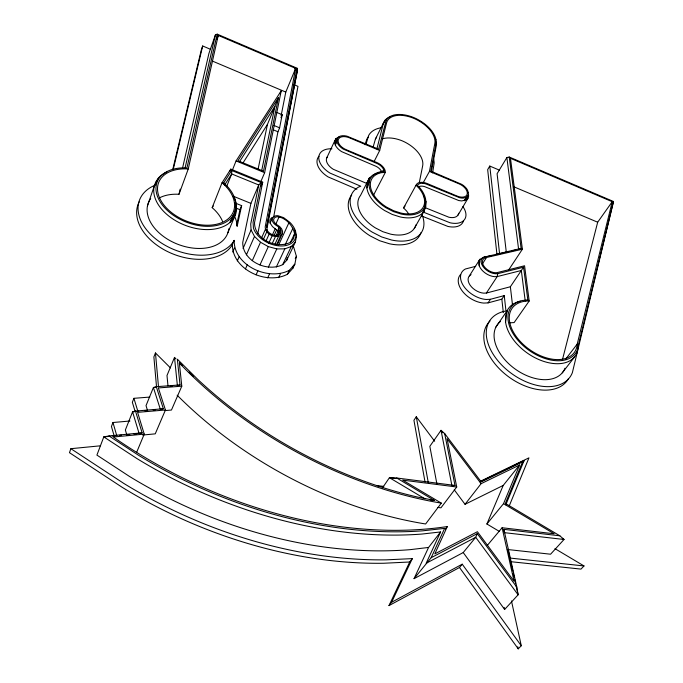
<?xml version="1.0" encoding="UTF-8"?>
<svg xmlns="http://www.w3.org/2000/svg" width="683" height="683" viewBox="0 0 683 683"><rect width="100%" height="100%" fill="white"/><g stroke="black" fill="none" stroke-linecap="round" stroke-linejoin="round"><path stroke-width="1.02" d="M506.265 251.89L497.087 173.721L506.871 157.56L509.219 157.022L613.496 201.502L578.492 344.71L577.246 352.411A41.006 25.467 35.3 0 1 539.1 359.659A41.006 25.467 35.3 0 1 505.557 321.966L505.557 315.939L507.162 310.663A41.006 25.467 35.3 0 1 520.344 301.271M381.43 171.459A8.316 4.943 27.4 0 0 376.239 166.404L341.662 151.652A13.097 7.684 26.3 0 1 335.336 145.061L337.547 137.616A13.097 7.684 26.3 0 1 339.067 137.061M337.897 137.616L337.547 137.616C334.713 138.914 333.996 142.423 335.336 145.061L337.897 137.616A11.756 6.881 26.4 0 1 346.879 136.13L378.655 149.227L386.074 120.592A28.063 15.811 28.1 0 1 414.205 117.741A28.063 15.82 28 0 1 435.942 139.563L436.01 143.985L430.802 171.134L461.768 184.376A11.543 6.702 30.1 0 1 467.59 190.224L468.47 194.476A12.857 7.479 30.1 0 1 466.421 199.871L461.699 200.939L458.745 200.537L424.817 186.69A8.247 4.875 29.2 0 0 418.525 186.929M166.763 172.065A43.131 27.892 21.3 0 0 158.635 177.751L155.758 181.874L154.102 186.561A43.131 27.892 21.3 0 0 191.539 227.405A43.131 27.892 21.3 0 0 236.574 209.237L235.106 211.44L236.224 204.097L236.574 209.237L230.086 222.351L235.106 211.44L236.224 204.097A43.131 27.892 21.3 0 0 233.825 197.071M479.27 265.892L479.859 259.335L483.718 257.371M277.187 244.77L282.344 233.577L282.574 231.281L281.609 228.796L279.578 226.466L276.752 224.613A6.582 4.243 24.8 0 1 273.678 219.388A6.582 4.243 24.8 0 1 278.254 216.767C286.322 218.321 293.041 225.791 294.569 233.723L293.562 238.726L290.019 242.516C276.128 249.295 254.4 239.041 254.52 222.658L262.716 182.182L230.794 169.128L222.043 182.728L212.174 207.658A39.324 25.997 21 0 1 222.607 221.523M275.915 236.019L278.109 231.213L278.63 227.029L274.438 224.058A8.085 5.216 24.8 0 1 272.457 218.244A8.085 5.216 24.8 0 1 277.879 215.691L283.65 217.655L289.899 222.385A22.752 14.804 24.6 0 1 284.811 245.735A22.752 14.804 24.6 0 1 253.427 227.985L253.077 222.274L261.171 182.54L231.665 170.477L223.7 182.89L224.246 184.41M505.557 321.966L507.162 310.663L495.926 327.055M523.562 267.207L521.325 270.494L525.21 300.827L527.839 299.999L523.562 267.207L497.719 273.678L497.19 276.581L486.373 293.05L483.675 293.152A12.951 8.051 32.5 0 1 470.066 285.093A12.951 8.051 32.5 0 1 471.065 274.609M273.687 216.904L297.967 86.374L294.04 84.709M432.604 172.893L434.157 163.211A36.583 21.105 28 0 0 433.474 158.61M216.87 39.315L218.244 35.396L295.645 68.385L265.192 226.961C265.2 234.158 274.925 238.709 280.926 235.362L282.344 233.577M296.985 68.172L266.643 227.345L297.481 69.956L296.985 68.172L217.177 34.15L215.384 34.978L208.93 53.394L182.472 168.385M431.297 171.749L436.147 146.341L436.189 141.851M414.24 228.54L423.853 211.525L425.774 201.459L423.776 195.637M294.552 68.71L297.481 69.956L266.805 229.454A7.692 5.012 24.6 0 0 277.759 235.302L279.757 234.448A7.692 5.012 24.6 0 0 280.329 228.976L278.63 227.029L278.749 232.869L277.435 235.755M422.99 183.104L429.453 171.399L434.832 143.507A26.765 15.086 28 0 0 414.043 118.441A26.765 15.086 28.1 0 0 386.535 123.034L379.688 150.508L374.096 161.555M232.416 244.249C231.819 269.512 266.524 285.34 287.432 274.25L292.939 268.146L294.843 264.21L296.388 256.296L293.835 247.613L292.589 245.957M257.815 233.731L277.947 131.759L279.612 127.823L282.19 114.718L276.649 112.396M292.939 268.146L293.519 265.175M281.148 115.572L285.784 92.077L295.645 68.385M261.171 182.54L258.737 184.973L250.917 203.38L242.738 242.456C242.439 260.983 267.13 272.594 282.711 264.62L286.74 260.232L295.338 242.124L296.473 236.395L294.586 230.069M260.488 182.438L264.645 172.671L281.217 90.805L236.062 160.94L232.109 170.835M419.328 182.481L422.666 165.849A26.313 15.239 28 0 0 402.381 140.92A26.313 15.239 28 0 0 382.301 138.88M278.502 97.481L263.476 171.22L237.923 160.727L278.502 97.481L274.916 106.309L239.502 161.717M286.74 260.232L287.321 257.363M261.649 170.801L274.916 106.309M258.046 169.316L267.446 124.408L274.523 107.265M578.492 344.71L577.374 349.884A39.614 24.554 35.3 0 1 523.349 345.82A39.614 24.554 35.3 0 1 522.375 300.494L527.839 299.999M235.037 202.962L241.654 205.643L237.146 226.363L236.967 223.768A51.609 33.988 21 0 0 235.063 217.399M236.574 225.228L239.964 209.672L241.654 205.643M159.472 197.857A39.324 25.997 21 0 1 178.989 194.288L188.243 168.983L218.244 35.396M217.177 34.15L186.937 167.941L181.268 167.907A41.663 26.876 21.3 0 0 167.514 210.62A41.663 26.876 21.3 0 0 232.997 215.7M178.989 194.288L180.167 189.123M185.084 168.001L215.384 34.978M172.731 169.555L201.289 50.013L202.672 45.974L210.535 49.313M173.234 169.435L202.672 45.974M565.575 359.249L577.229 344.061L612.224 201.707L510.466 158.311L522.393 249.227L508.613 269.998M379.048 172.739L373.447 174.686L369.375 178.024L366.873 187.927A32.067 19.286 28.4 0 0 384.631 210.552L392.23 214.436L400.118 216.929A32.067 19.286 28.4 0 0 423.853 211.525L425.816 206.881L425.774 201.459L423.853 211.525M376.896 148.903L383.214 123.913L385.161 120.14A29.318 16.563 28 0 1 390.292 116.708M562.365 360.009L597.676 222.214L612.224 201.707M373.114 147.11L375.419 139.084L383.957 121.933M366.028 144.164L368.598 135.584A36.583 21.105 28 0 1 381.003 127.781M365.029 144.702L366.745 139.349A36.481 21.139 28 0 1 368.291 137.07M147.46 205.865L154.102 186.561L158.635 177.751M70.87 448.688L69.47 452.692L122.137 487.278A359.719 241.944 25.7 0 0 383.752 563.253L409.723 561.998L412.319 558.617L386.271 559.838A360.889 241.816 25.7 0 1 123.751 483.393L70.87 448.688L100.273 445.82M467.846 195.91L464.32 200.708L467.846 195.91L466.421 199.871L468.47 194.262M129.941 421.01L112.96 422.512L111.44 426.491L114.087 435.669M277.639 235.592L278.587 234.406L279.757 234.448L280.329 228.976L278.749 232.869M149.808 397.071L133.911 398.317L132.348 402.287L135.055 411.175M170.46 367.889L155.459 352.957L153.88 356.936L156.501 386.518M230.034 171.032L230.794 169.128M226.594 186.672L231.691 173.934L231.665 170.477M509.33 505.702L528.958 457.841L480.311 481.319M280.03 93.665L281.217 90.805M505.787 504.848L524.1 460.564L522.555 461.904L505.369 503.397L559.855 535.805L564.03 539.485L550.575 554.212L507.29 549.482M175.975 358.865L174.507 357.405L166.993 375.496L167.992 385.938M227.9 232.707L235.652 214.095M270.135 223.085L272.517 217.356A9.579 6.19 24.7 0 0 270.135 223.085L272.491 226.611L278.109 231.213M499.512 531.502L486.894 523.998L503.525 503.67L519.601 465.003L481.097 483.675L465.029 504.31L454.229 489.779M136.677 452.257L144.241 434.115L137.599 412.344L165.44 409.988L158.362 387.935L181.789 386.185L179.364 363.049A319.473 202.305 29.5 0 0 441.32 503.132L425.62 523.981A313.565 203.397 29.5 0 1 177.136 395.201M296.704 71.826L297.481 69.956M280.952 117.655L282.19 114.718M294.843 264.21L289.336 270.297C268.419 281.319 233.757 265.576 234.149 240.382L231.981 245.368A51.438 34.013 21 0 1 168.821 252.172A51.438 34.013 21 0 1 139.212 201.835M486.894 523.998L503.217 485.425L519.601 465.003M232.766 252.018L234.491 247.972M165.44 409.988L155.246 433.85L142.627 435.045M261.043 186.092L262.716 182.182M463.228 552.556L504.635 609.458L518.115 594.799L516.826 587.158L477.272 533.636L475.71 537.299L463.228 552.556L414.043 578.663L428.565 547.45L440.595 531.946L421.974 534.055A357.098 234.875 25.9 0 1 136.737 458.447L103.799 436.898L96.909 455.091L129.249 476.299A351.899 235.524 25.7 0 0 410.15 549.661L428.565 547.45M181.789 386.185L171.459 410.039L165.184 410.577M237.317 260.906L239.067 256.868M243.054 248.458L251.079 229.975L250.721 223.973L258.737 184.973L231.691 173.934L224.511 185.17M246.384 254.879L254.494 236.429L251.079 229.975M245.462 268.889L247.246 264.867M261.606 237.838L265.38 229.377M252.292 260.641L260.505 242.243L254.494 236.429M263.39 239.383L266.754 231.861M266.182 240.647L269.136 234.081M275.573 224.673L279.091 216.895M268.786 243.208L272.184 235.703M272.193 235.396L275.24 228.668M259.975 264.936L268.308 246.606L276.803 248.911L284.828 248.86L291.291 246.478L295.338 242.124M256.082 274.822L257.901 270.818M274.131 235.43L276.752 229.659M272.483 243.071L275.471 236.514M277.708 236.327L278.587 234.406M144.241 434.115L113.352 437.026A354.639 232.707 25.9 0 0 447.305 526.55L434.806 553.896L477.417 531.716L514.034 581.207L502.107 527.746L554.152 533.782L503.525 503.67M275.095 243.874L278.527 236.395M276.632 244.702L280.926 235.362M414.043 578.663L431.178 557.695L444.633 528.369L422.786 530.811A356.159 233.748 25.9 0 1 138.504 455.254L108.973 435.933L103.799 436.898L107.957 436.505M268.368 267.173L276.803 248.911M278.596 245.103L288.875 222.846M440.595 531.946L426.149 563.27L475.71 537.299L518.115 594.799L516.032 585.476M267.685 277.887L269.537 273.909M285.246 244.616L292.922 228.19M326.568 158.302L334.824 140.647M276.308 267.053L284.828 248.86M290.48 242.414L294.569 233.723M282.711 264.62L291.291 246.478M278.63 277.665L280.517 273.704M459.497 567.496L518.226 648.85L521.274 645.742L462.229 564.184L459.497 567.496L388.977 605.616L409.723 561.998M388.977 605.616L391.59 602.278L412.319 558.617M234.149 240.382L233.697 241.312A51.609 33.988 21 0 1 158.789 241.244A51.609 33.988 21 0 1 155.092 185.187M287.432 274.25L289.336 270.297M295.252 258.652L296.388 256.296M369.375 178.024L367.121 182.532L366.873 187.927L369.401 181.089L369.375 178.024L360.522 195.449A31.64 19.406 28.4 0 0 375.377 227.9L382.873 231.725L390.667 234.158A31.64 19.406 28.4 0 0 415.981 224.869M383.214 123.913L385.161 120.14L386.074 120.592M373.396 195.432L385.323 172.415A11.048 6.548 27.4 0 0 376.709 162.452L346.136 149.671A10.39 6.087 26.4 0 1 338.256 139.742A10.39 6.087 26.4 0 1 349.5 137.838L379.688 150.508M408.98 214.505A28.823 17.758 28.4 0 0 406.547 210.979L403.61 207.922L416.032 185.221A10.962 6.471 29.2 0 1 427.114 183.522L457.021 196.03A10.202 5.925 30.1 0 0 467.257 193.793A10.202 5.925 30.1 0 0 458.985 183.804L429.453 171.399M458.003 215.102L467.872 198.48M499.572 170.212L489.779 166.063L487.671 169.615L496.976 254.674M469.349 275.941L479.859 259.335A13.131 8 32.4 0 0 481.626 269.734A13.131 8 32.4 0 0 494.475 276.666L497.19 276.581L521.325 270.494L510.363 286.758L512.574 305.574M242.883 163.143L267.446 124.408M212.174 207.658L213.267 205.942M482.574 263.664L486.518 257.491L522.393 249.227M460.325 274.788A21.216 13.233 32.5 0 0 462.946 291.872A21.216 13.233 32.5 0 0 483.769 303.081L488.046 302.885L490.437 299.299L504.25 295.602L505.983 311.132L504.635 311.26A49.039 31.051 35.5 0 0 505.087 368.274A49.039 31.051 35.5 0 0 572.38 372.611L613.496 201.502M434.661 441.244L416.288 416.75L413.932 420.276L425.039 482.01M503.32 312.626L501.843 299.171L504.25 295.602M382.489 487.867L389.43 477.69L396.678 477.989L454.989 485.442L444.676 433.577L441.03 430.324L429.838 446.306L436.847 483.692M486.518 257.491A10.339 6.284 32.4 0 0 483.999 266.276A10.339 6.284 32.4 0 0 497.028 272.637L524.561 265.772L529.188 300.998L514.103 322.607A37.437 23.803 35.5 0 0 510.03 322.88M481.097 483.675L447.066 438.665L456.722 486.996L440.962 507.819L437.837 507.443M562.246 372.858L574.505 357.021M445.376 529.026L447.305 526.55M522.802 462.178L524.1 460.564L480.012 481.865M487.244 545.495L502.107 527.746M554.963 548.654L584.016 565.951L580.985 569.101L510.619 561.682M391.59 602.278L462.229 564.184M431.178 557.695L477.272 533.636M465.029 504.31L503.217 485.425M522.555 461.904L481.233 481.891L444.676 433.577M484.384 257.081L521.112 248.364L509.219 157.022M466.549 197.148A11.543 6.702 30.1 0 1 459.659 197.737L425.885 183.923A9.613 5.669 29.2 0 0 418.551 184.188L417.304 185.298L420.036 188.09A30.735 18.441 28.4 0 1 423.656 209.024A30.735 18.441 28.4 0 1 401.032 214.018L393.476 211.619L386.194 207.897A30.735 18.441 28.4 0 1 369.196 186.433A30.735 18.441 28.4 0 1 380.798 171.723L383.897 170.383L383.633 169.615A9.69 5.746 27.4 0 0 377.579 163.732L343.156 149.048A11.756 6.881 26.4 0 1 336.873 141.065M519.456 249.022L521.112 248.364M485.707 256.492L483.726 257.098A11.748 7.137 32.4 0 0 482.932 266.447A11.748 7.137 32.4 0 0 495.269 273.746L497.719 273.678M178.272 385.46L180.03 384.939L177.349 359.198L197.788 379.432A318.03 201.357 29.5 0 0 417.979 497.147L434.26 500.374L396.678 477.989M180.03 384.939L156.296 386.698L153.41 387.509L146.025 405.625L147.571 410.594M488.046 302.885L501.843 299.171M156.296 386.698L163.348 408.733L135.49 411.072L132.57 411.858L125.365 430L126.807 434.9M163.348 408.733L160.411 409.51L153.41 387.509L156.535 387.27M486.373 293.05L510.363 286.758M140.117 433.321L142.107 432.826L135.49 411.072M475.667 266.344L465.439 268.982A21.275 13.225 32.5 0 0 463.731 286.211A21.275 13.225 32.5 0 0 486.142 299.478L490.437 299.299M487.824 256.424L491.931 255.485M497.062 254.307L503.226 252.889M505.275 252.411L509.381 251.472M511.439 251.002L515.545 250.055M108.973 435.933L142.107 432.826M112.114 436.113L115.231 435.822M119.388 435.43L121.463 435.233M126.662 434.747L129.779 434.448M133.936 434.064L137.052 433.765M134.628 411.687L132.57 411.858L139.127 433.568M136.694 411.507L138.751 411.337M144.941 410.816L147.007 410.645M153.188 410.116L155.254 409.945M170.093 386.262L172.184 386.108M452.949 485.587L454.989 485.442M380.798 171.723L384.239 171.501L383.897 170.383M385.323 172.415L381.549 172.662A29.352 17.613 28.4 0 0 370.485 186.715A29.352 17.613 28.4 0 0 386.723 207.214L393.664 210.757L400.87 213.045A29.352 17.613 28.4 0 0 422.495 208.289A29.352 17.613 28.4 0 0 419.046 188.303L416.032 185.221M510.312 558.096L584.016 565.951M504.131 531.809L503.883 529.334L559.855 535.805M504.208 532.638L564.03 539.485L562.211 538.409M430.059 499.879L434.26 500.374M376.427 485.493L383.786 486.407M395.679 478.484L389.43 477.69L424.954 498.846M456.722 486.996L402.663 480.115L441.32 503.132M467.59 192.128L468.384 192.316M233.125 196.158L250.917 203.38M236.19 208.153L239.964 209.672M236.062 160.94L264.645 172.671M356.919 189.242L328.13 176.931A20.908 12.576 26.2 0 1 318.978 156.228M421.522 215.948L447.869 226.423A20.541 12.243 30.1 0 0 463.535 220.652M366.43 183.3L333.261 169.273A12.917 7.735 26.2 0 1 327.558 156.535M424.997 207.589L448.927 217.245A12.695 7.53 30.1 0 0 458.711 213.25M422.657 211.85L450.029 222.778A20.601 12.226 30.1 0 0 462.92 206.616M273.994 125.484L279.612 127.823M273.277 129.821L277.947 131.759M513.94 186.826L597.676 222.214M212.541 61.137L285.784 92.077M260.505 242.243L268.308 246.606M435.933 139.563L435.37 139.247L435.839 140.911M223.7 182.89L227.687 186.775A41.663 26.876 21.3 0 1 235.994 206.761M179.646 362.502L182.583 365.414M189.2 371.962L193.605 376.333M442.951 432.86L441.03 430.324L451.924 485.664M133.911 398.317L137.838 411.175M112.96 422.512L116.81 435.797M503.883 529.334L516.826 587.158M507.921 549.217L512.788 570.971M513.249 573.046L514.171 577.186M514.64 579.261L515.563 583.402M511.465 600.946L521.274 645.742M517.774 646.767L518.226 648.85M504.199 607.4L504.635 609.458M416.288 416.75L428.301 482.744M506.871 157.56L518.619 249.346M489.779 166.063L499.632 254.255M174.507 357.405L177.401 385.724M155.459 352.957L158.499 386.809M267.155 229.804L267.292 231.614M565.003 368.231A40.425 25.595 35.5 0 1 514.973 368.897A40.425 25.595 35.5 0 1 500.4 321.522M568.487 378.613A48.886 31.085 35.5 0 1 508.639 376.82A48.886 31.085 35.5 0 1 490.001 321.036M577.229 344.061A38.154 23.649 35.3 0 1 546.946 358.02A38.154 23.649 35.3 0 1 510.466 325.321A38.154 23.649 35.3 0 1 529.188 300.998M228.754 228.839A42.491 27.986 21.1 0 1 177.785 244.275A42.491 27.986 21.1 0 1 150.704 198.599M222.043 182.728A40.118 25.886 21.3 0 1 218.483 223.768A40.118 25.886 21.3 0 1 160.744 200.281A40.118 25.886 21.3 0 1 188.243 168.983M420.984 232.715A39.699 24.46 28.4 0 1 389.472 243.78L379.637 240.732L370.177 235.908A39.699 24.46 28.4 0 1 351.685 195.014M403.61 207.922A10.766 6.523 29.2 0 1 405.104 206.053M421.983 214.633A39.819 24.426 28.4 0 1 391.555 240.015L381.686 236.95L372.192 232.118A39.819 24.426 28.4 0 1 358.746 186.98L360.795 186.246L329.974 173.072A20.968 12.559 26.2 0 1 318.799 156.962A20.968 12.559 26.2 0 1 331.938 148.826M375.411 139.084A28.942 16.691 28 0 1 376.615 137.274M335.814 138.897L334.661 142.747L337.018 139.187L335.814 138.897"/></g></svg>
